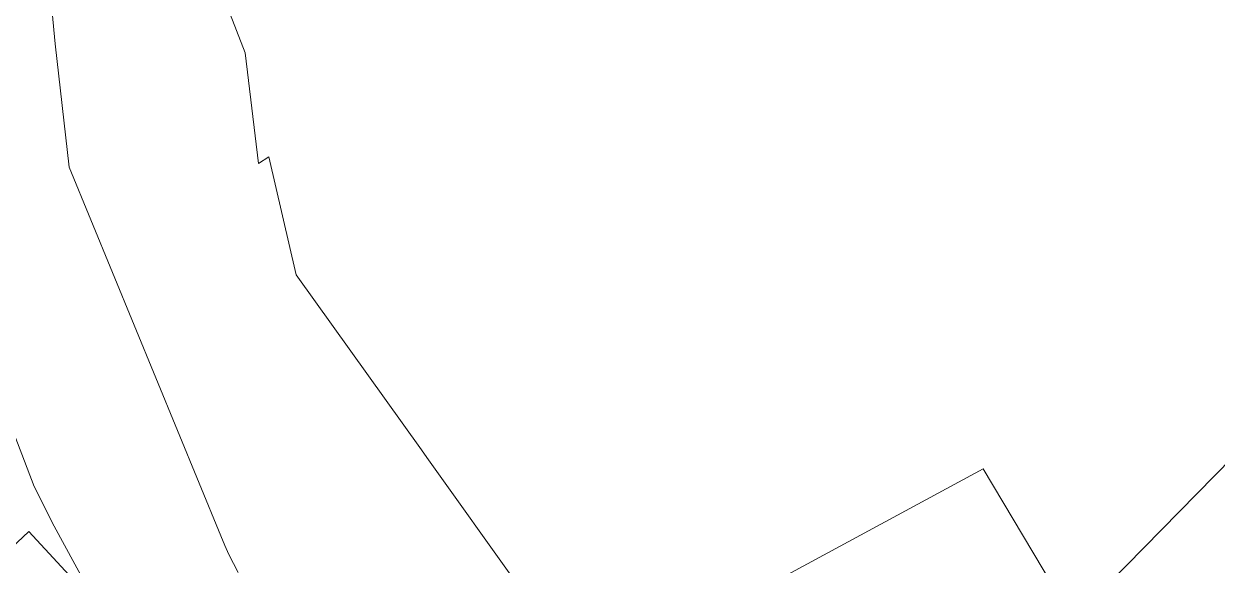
# Model space of a CAD drawing. Header units: metres. Extents: x 275581 to 277562, y 6265937 to 6267965.
# Drawn here: x 276253.6 to 276640.5, y 6267386 to 6267561.6 of the extents above; entities that cross this region are included whole.
import ezdxf

# ---------------------------------------------------------------- set-up
doc = ezdxf.new("R2010")
doc.units = ezdxf.units.M
doc.layers.add('Cadastre Land Parcels_SP_EXT', color=9, linetype='Continuous', lineweight=5)
doc.layers.add('Cadastre Roads_SP_EXT', color=9, linetype='Continuous', lineweight=5)

msp = doc.modelspace()

# ---------------------------------------------------------------- linework, layer by layer
at = {"layer": 'Cadastre Land Parcels_SP_EXT', "linetype": 'Continuous'}
for points in [[(276323.03, 6267383.6), (276321.52, 6267386.51), (276320.08, 6267389.46), (276318.7, 6267392.45), (276317.38, 6267395.5), (276268.27, 6267515.06), (276263.72, 6267555.08), (276255.94, 6267637.45)], [(276777.65, 6267555.57), (276593.85, 6267368.31), (276679.06, 6267303.58)], [(276248.38, 6267433.95), (276256.94, 6267411.57), (276263.35, 6267398.64), (276277.43, 6267372.8), (276319.05, 6267327.73), (276331.57, 6267314.25), (276333.62, 6267312.71), (276480.58, 6267201.61), (276505.64, 6267182.7), (276542.26, 6267155), (276550.53, 6267166.37), (276564.88, 6267162.41), (276587.91, 6267160.08), (276725.12, 6267148.07), (276714.64, 6267133.5), (276780.87, 6267129.38), (276797.69, 6267128.17), (276798.5, 6267120.99), (276870.1, 6267093.58), (276892.51, 6267074.54), (276915.23, 6267055.24), (276952.48, 6267001.04)]]:
    msp.add_lwpolyline(points, dxfattribs=at)
msp.add_lwpolyline([(276593.85, 6267368.31), (276564.6, 6267417.3), (276445.36, 6267352.7), (276482.6, 6267321.23), (276529.71, 6267283.48), (276578.5, 6267266.28), (276581.85, 6267265.11), (276684.65, 6267228.78), (276712.39, 6267231.24), (276717.87, 6267274.08), (276679.06, 6267303.58), (276593.85, 6267368.31)], close=True, dxfattribs=at)
at = {"layer": 'Cadastre Roads_SP_EXT', "linetype": 'Continuous'}
for points in [[(276255.94, 6267637.45), (276263.72, 6267555.08), (276268.27, 6267515.06), (276317.38, 6267395.5), (276318.7, 6267392.45), (276320.08, 6267389.46), (276321.52, 6267386.51), (276323.03, 6267383.6)], [(277017.1, 6267091.34), (276989.95, 6267113.96), (276978.39, 6267125.47), (276942.93, 6267160.84), (276819.48, 6267240.61), (276712.39, 6267231.24), (276684.65, 6267228.78), (276581.85, 6267265.11), (276578.5, 6267266.28), (276529.71, 6267283.48), (276482.6, 6267321.23), (276445.36, 6267352.7), (276414.23, 6267379.03), (276384.27, 6267420.91), (276382.49, 6267423.44), (276341.82, 6267480.22), (276333.04, 6267518.47), (276329.68, 6267516.33), (276325.3, 6267552.18), (276309.23, 6267593.81)]]:
    msp.add_lwpolyline(points, dxfattribs=at)
msp.add_lwpolyline([(276313.29, 6267319.64), (276319.05, 6267327.73), (276277.43, 6267372.8), (276255.15, 6267396.97), (276247.57, 6267389.81), (276238.91, 6267381.65), (276251.55, 6267368.65), (276265.6, 6267354.24), (276279.89, 6267339.6), (276293.49, 6267325.61), (276308.14, 6267311.35), (276313.29, 6267319.64)], close=True, dxfattribs=at)

doc.saveas('drawing.dxf')
